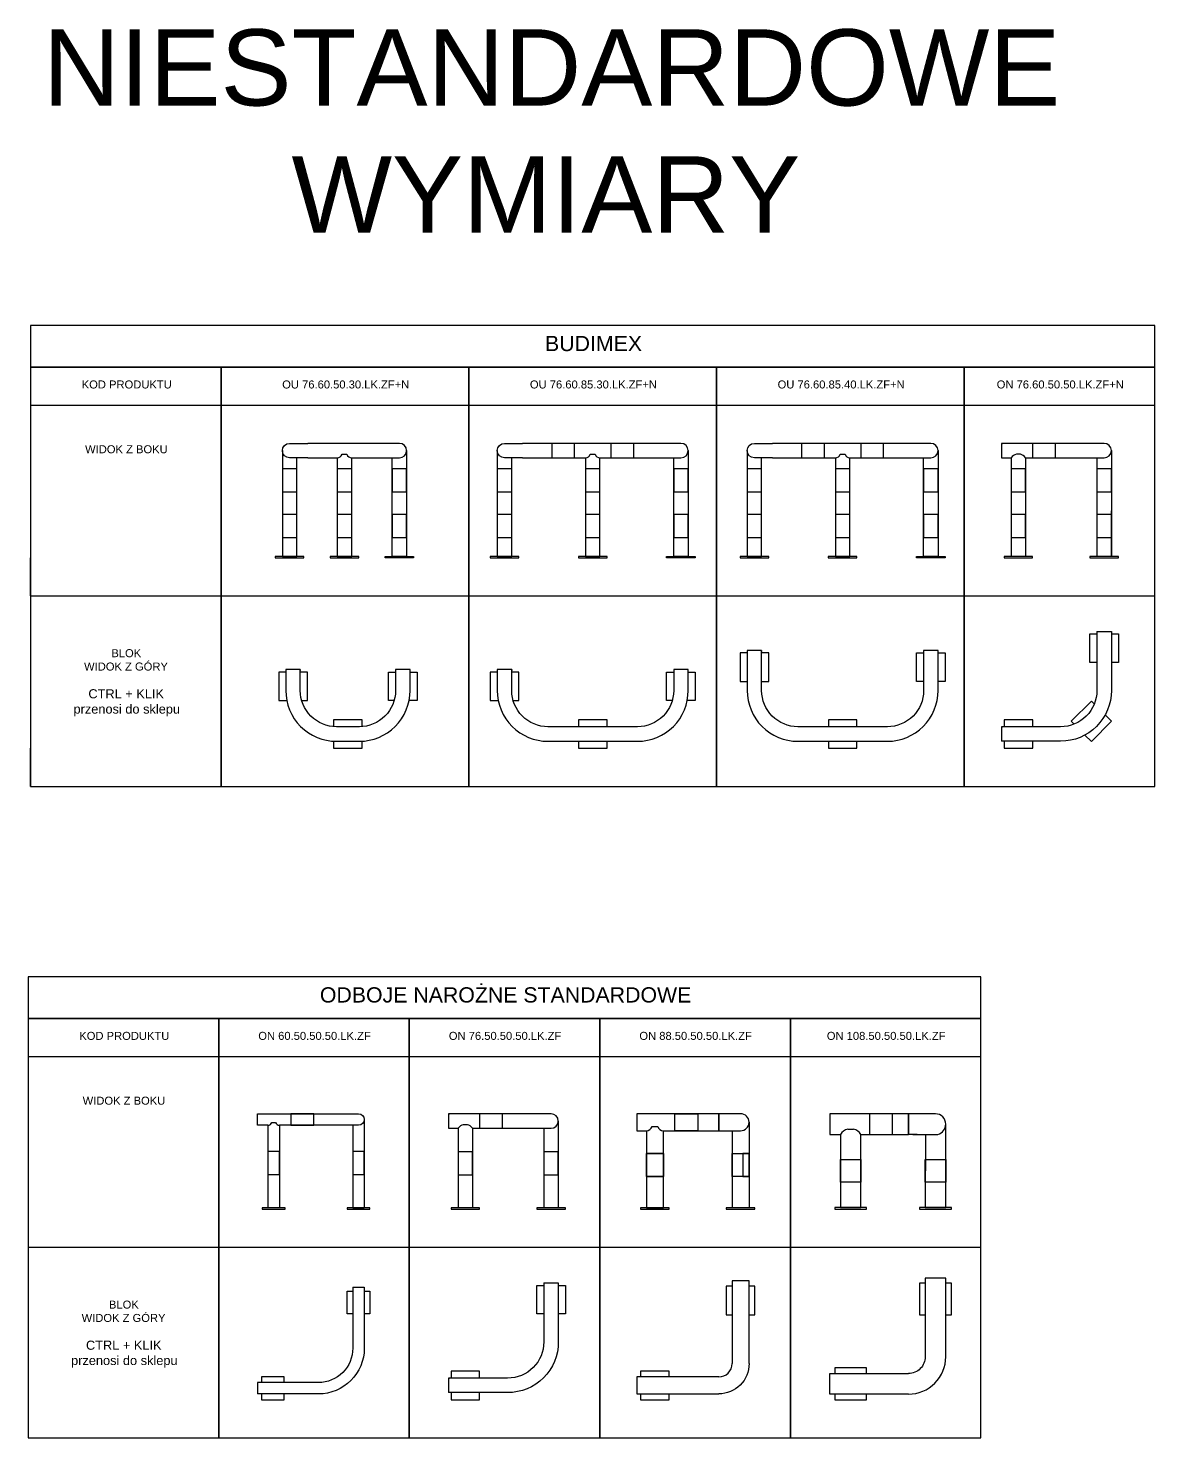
# Model space of a CAD drawing. Header units: millimetres. Extents: x 12058 to 45536, y -35768 to 10259.
# Drawn here: x 17525 to 23438, y -332 to 7064 of the extents above; entities that cross this region are included whole.
import ezdxf

# ---------------------------------------------------------------- set-up
doc = ezdxf.new("R2010")
doc.units = ezdxf.units.MM
for name, color, linetype in [('0 @ 1', 7, 'Continuous'), ('odboje_ Grupa-Stadnicki.pl', 7, 'Continuous'), ('odboje_ Grupa-Stadnicki.pl @ 1', 7, 'Continuous')]:
    doc.layers.add(name, color=color, linetype=linetype)
doc.styles.get("Standard").update_dxf_attribs({"font": 'arial.ttf'})

# ---------------------------------------------------------------- blocks, each defined once
blk = doc.blocks.new('ON 60.50.50.50.LK.ZF')
for p, q in [((180, 320), (240, 320)), ((180, 320), (180, 315)), ((-320, -180), (-320, -240))]:
    blk.add_line(p, q)
for points in [[(240, 320), (240, 0, -0.414214), (0, -240), (-320, -240)], [(180, 320), (180, 0, -0.414214), (0, -180), (-320, -180)]]:
    blk.add_lwpolyline(points, format="xyb")
for points in [[(180, 180), (150, 180), (150, 300), (180, 300)], [(240, 300), (270, 300), (270, 180), (240, 180)], [(-180, -180), (-180, -150), (-300, -150), (-300, -180)], [(-300, -240), (-300, -270), (-180, -270), (-180, -240)]]:
    blk.add_lwpolyline(points)
blk = doc.blocks.new('ON 76.50.50.50.LK.ZF')
for p, q in [((190, 310), (266.1, 310)), ((190, 310), (190, 305)), ((-310, -190), (-310, -266.1)), ((-310, -190), (-305, -190))]:
    blk.add_line(p, q)
for points in [[(190, 310), (190, 0, -0.414214), (0, -190), (-310, -190)], [(266.1, 310), (266.1, 0, -0.414214), (0, -266.1), (-310, -266.1)]]:
    blk.add_lwpolyline(points, format="xyb")
for points in [[(190, 146.9), (153, 146.9), (153, 296.9), (190, 296.9)], [(266.1, 296.9), (303, 296.9), (303, 146.9), (266.1, 146.9)], [(-146.9, -190), (-146.9, -153.1), (-296.9, -153.1), (-296.9, -190)], [(-296.9, -266.1), (-296.9, -303.1), (-146.9, -303.1), (-146.9, -266.1)]]:
    blk.add_lwpolyline(points)
blk = doc.blocks.new('ON 88.50.50.50.LK.ZF')
for points in [[(70, 405.5), (39.5, 405.5), (39.5, 255.5), (70, 255.5)], [(159, 0), (159, 435), (70, 435), (70, 0)], [(159, 255.5), (189.5, 255.5), (189.5, 405.5), (159, 405.5)], [(0, -70), (-430, -70), (-430, -159), (0, -159)], [(-260.5, -70), (-260.5, -39.5), (-410.5, -39.5), (-410.5, -70)], [(-410.5, -159), (-410.5, -189.5), (-260.5, -189.5), (-260.5, -159)]]:
    blk.add_lwpolyline(points)
for points in [[(0, -70, 0.414214), (70, 0)], [(159, 0, -0.414214), (0, -159)]]:
    blk.add_lwpolyline(points, format="xyb")
blk = doc.blocks.new('ON 108.50.50.50.LK.ZF')
for points in [[(88, 386.5), (58.5, 386.5), (58.5, 219.5), (88, 219.5)], [(196, 0), (196, 412), (88, 412), (88, 0)], [(196, 219.5), (225.5, 219.5), (225.5, 386.5), (196, 386.5)], [(-219.5, -88), (-219.5, -58.5), (-386.5, -58.5), (-386.5, -88)], [(0, -196), (0, -196), (-412, -196), (-412, -88), (0, -88)], [(-386.5, -196), (-386.5, -225.5), (-219.5, -225.5), (-219.5, -196)]]:
    blk.add_lwpolyline(points)
for points in [[(0, -196, 0.414214), (196, 0)], [(88, 0, -0.414214), (0, -88)]]:
    blk.add_lwpolyline(points, format="xyb")
blk = doc.blocks.new('OU 76.60.85.30.LK.ZF+N')
for p, q in [((-425, 263), (-425, 258)), ((425, 263), (425, 258))]:
    blk.add_line(p, q)
for points in [[(-501.1, 250), (-538, 250), (-538, 100), (-495.8, 100)], [(-417.4, 100), (-388, 100), (-388, 250), (-425, 250)], [(417.4, 100), (388, 100), (388, 250), (425, 250)], [(501.1, 250), (538, 250), (538, 100), (495.8, 100)], [(75, -37), (75, 0), (-75, 0), (-75, -37)], [(-75, -113.1), (-75, -150), (75, -150), (75, -113.1)]]:
    blk.add_lwpolyline(points)
blk.add_lwpolyline([(425, 263), (425, 153, -0.414214), (235, -37), (-235, -37), (-235, -37), (-235, -37, -0.414214), (-425, 153), (-425, 263), (-501.1, 263), (-501.1, 153, 0.414214), (-235, -113.1), (-235, -113.1), (235, -113.1, 0.414214), (501.1, 153), (501.1, 263)], format="xyb", close=True)
blk = doc.blocks.new('OU 76.60.85.40.LK.ZF+N')
for p, q in [((-425, 363), (-425, 358)), ((425, 363), (425, 358))]:
    blk.add_line(p, q)
for points in [[(-501.1, 350), (-538, 350), (-538, 200), (-501.1, 200)], [(-425, 200), (-388, 200), (-388, 350), (-425, 350)], [(425, 200), (388, 200), (388, 350), (425, 350)], [(501.1, 350), (538, 350), (538, 200), (501.1, 200)], [(75, -37), (75, 0), (-75, 0), (-75, -37)], [(-75, -113.1), (-75, -150), (75, -150), (75, -113.1)]]:
    blk.add_lwpolyline(points)
blk.add_lwpolyline([(425, 363), (425, 153, -0.414214), (235, -37), (-235, -37), (-235, -37), (-235, -37, -0.414214), (-425, 153), (-425, 363), (-501.1, 363), (-501.1, 153, 0.414214), (-235, -113.1), (-235, -113.1), (235, -113.1, 0.414214), (501.1, 153), (501.1, 363)], format="xyb", close=True)
blk = doc.blocks.new('ON 76.60.50.50.LK.ZF+N')
for p, q in [((190, 310), (266.1, 310)), ((190, 310), (190, 305)), ((161.3, -55.2), (176.5, -70.4)), ((267.3, -161.3), (233.6, -127.5)), ((-310, -190), (-310, -266.1)), ((-310, -190), (-305, -190)), ((70.4, -176.5), (55.2, -161.3)), ((127.5, -233.6), (161.3, -267.3))]:
    blk.add_line(p, q)
for points in [[(190, 310), (190, 0, -0.414214), (0, -190), (-310, -190)], [(266.1, 310), (266.1, 0, -0.414214), (0, -266.1), (-310, -266.1)]]:
    blk.add_lwpolyline(points, format="xyb")
for points in [[(190, 146.9), (153, 146.9), (153, 296.9), (190, 296.9)], [(266.1, 296.9), (303, 296.9), (303, 146.9), (266.1, 146.9)], [(176.5, -70.4), (161.3, -55.2), (55.2, -161.3), (70.4, -176.5)], [(127.5, -233.6), (161.3, -267.3), (267.3, -161.3), (233.6, -127.5)], [(-146.9, -190), (-146.9, -153.1), (-296.9, -153.1), (-296.9, -190)], [(-296.9, -266.1), (-296.9, -303.1), (-146.9, -303.1), (-146.9, -266.1)]]:
    blk.add_lwpolyline(points)
blk = doc.blocks.new('OU 76.60.50.30.LK.ZF+N')
for p, q in [((-250, 263), (-250, 258)), ((250, 263), (250, 258))]:
    blk.add_line(p, q)
for points in [[(-326.1, 250), (-363, 250), (-363, 100), (-320.8, 100)], [(-242.4, 100), (-213, 100), (-213, 250), (-250, 250)], [(242.4, 100), (213, 100), (213, 250), (250, 250)], [(326.1, 250), (363, 250), (363, 100), (320.8, 100)], [(75, -36.4), (75, 0), (-75, 0), (-75, -36.4)], [(-75, -112.6), (-75, -150), (75, -150), (75, -112.6)]]:
    blk.add_lwpolyline(points)
blk.add_lwpolyline([(250, 263), (250, 153, -0.414214), (60, -37), (-60, -37), (-60, -37), (-60, -37, -0.414214), (-250, 153), (-250, 263), (-326.1, 263), (-326.1, 153, 0.414214), (-60, -113.1), (-60, -113.1), (60, -113.1, 0.414214), (326.1, 153), (326.1, 263)], format="xyb", close=True)

msp = doc.modelspace()

# ---------------------------------------------------------------- linework, layer by layer
for p, q in [((23209.784, 4291.891), (23209.784, 4531.891)), ((17537.8, 4085.891), (17537.8, 4285.891)), ((17537.8, 3085.891), (17537.8, 3285.891))]:
    msp.add_line(p, q)
at = {"layer": 'odboje_ Grupa-Stadnicki.pl'}
for p, q in [((23437.8, 5285.891), (23437.8, 5503.891)), ((17537.8, 5085.891), (23437.8, 5085.891)), ((22633.684, 4885.891), (22633.684, 4809.891)), ((22633.684, 4885.891), (22638.684, 4885.891)), ((22633.684, 4885.891), (22638.684, 4885.891)), ((22683.684, 4809.891), (22683.684, 4291.891)), ((22759.684, 4809.891), (22759.684, 4291.891)), ((23133.684, 4809.891), (23133.684, 4291.891)), ((23209.784, 4847.891), (23209.784, 4291.891)), ((23209.784, 4291.891), (23133.684, 4291.891)), ((17537.8, 4085.891), (23437.8, 4085.891)), ((22525.091, 1867.891), (22525.091, 2085.891)), ((17525.091, 1667.891), (22525.091, 1667.891)), ((19288.602, 1337.891), (19288.602, 873.891)), ((19731.281, 1367.891), (19731.281, 1291.891)), ((19731.281, 1367.891), (19736.281, 1367.891)), ((19731.281, 1367.891), (19736.281, 1367.891)), ((18783.602, 1307.891), (18783.602, 873.891)), ((18783.602, 1307.891), (18783.602, 1157.891)), ((18843.602, 1307.891), (18843.602, 873.891)), ((19228.742, 1307.891), (19228.742, 873.891)), ((19781.281, 1291.891), (19781.281, 873.891)), ((19857.281, 1291.891), (19857.281, 873.891)), ((20231.281, 1291.891), (20231.281, 873.891)), ((20307.381, 1329.891), (20307.381, 873.891)), ((21219.517, 1278.891), (21219.517, 873.891)), ((21308.517, 1323.391), (21308.517, 873.891)), ((21826.797, 1286.891), (21856.797, 1286.891)), ((22191.207, 1259.891), (22144.797, 1259.891)), ((22168.002, 1259.891), (22299.207, 1259.891)), ((22233.604, 1259.891), (22232.797, 875.891)), ((19228.742, 873.891), (19287.848, 873.891)), ((20307.381, 873.891), (20231.281, 873.891)), ((21308.517, 873.891), (21219.517, 873.891)), ((21787.797, 875.891), (21895.797, 875.891)), ((22232.797, 875.891), (22340.797, 875.891)), ((17525.091, 667.891), (22525.091, 667.891))]:
    msp.add_line(p, q, dxfattribs=at)
for points in [[(17537.8, 5285.891), (23437.8, 5285.891), (23437.8, 5503.891), (17537.8, 5503.891)], [(17537.8, 3085.891), (18537.8, 3085.891), (18537.8, 5285.891), (17537.8, 5285.891)], [(18537.8, 3085.891), (19837.8, 3085.891), (19837.8, 5285.891), (18537.8, 5285.891)], [(19837.8, 3085.891), (21137.8, 3085.891), (21137.8, 5285.891), (19837.8, 5285.891)], [(21137.8, 3085.891), (22437.8, 3085.891), (22437.8, 5285.891), (21137.8, 5285.891)], [(22437.8, 3085.891), (23437.8, 3085.891), (23437.8, 5285.891), (22437.8, 5285.891)], [(20272.8, 4809.891), (20392.8, 4809.891), (20392.8, 4885.891), (20272.8, 4885.891)], [(20582.8, 4809.891), (20702.8, 4809.891), (20702.8, 4885.891), (20582.8, 4885.891)], [(21584.382, 4809.891), (21704.382, 4809.891), (21704.382, 4885.891), (21584.382, 4885.891)], [(21894.382, 4809.891), (22014.382, 4809.891), (22014.382, 4885.891), (21894.382, 4885.891)], [(22796.75, 4809.891), (22916.75, 4809.891), (22916.75, 4885.891), (22796.75, 4885.891)], [(18858.94, 4631.891), (18934.94, 4631.891), (18934.94, 4751.891), (18858.94, 4751.891)], [(19146.94, 4631.891), (19222.94, 4631.891), (19222.94, 4751.891), (19146.94, 4751.891)], [(19434.94, 4631.891), (19510.94, 4631.891), (19510.94, 4751.891), (19434.94, 4751.891)], [(19986.8, 4631.891), (20062.8, 4631.891), (20062.8, 4751.891), (19986.8, 4751.891)], [(20449.8, 4631.891), (20525.8, 4631.891), (20525.8, 4751.891), (20449.8, 4751.891)], [(20912.8, 4631.891), (20988.8, 4631.891), (20988.8, 4751.891), (20912.8, 4751.891)], [(21298.382, 4631.891), (21374.382, 4631.891), (21374.382, 4751.891), (21298.382, 4751.891)], [(21761.382, 4631.891), (21837.382, 4631.891), (21837.382, 4751.891), (21761.382, 4751.891)], [(22224.382, 4631.891), (22300.382, 4631.891), (22300.382, 4751.891), (22224.382, 4751.891)], [(22683.684, 4631.891), (22759.684, 4631.891), (22759.684, 4751.891), (22683.684, 4751.891)], [(23133.684, 4631.891), (23209.784, 4631.891), (23209.784, 4751.891), (23133.684, 4751.891)], [(18858.94, 4391.891), (18934.94, 4391.891), (18934.94, 4511.891), (18858.94, 4511.891)], [(19146.94, 4391.891), (19222.94, 4391.891), (19222.94, 4511.891), (19146.94, 4511.891)], [(19434.94, 4391.891), (19510.94, 4391.891), (19510.94, 4511.891), (19434.94, 4511.891)], [(19986.8, 4391.891), (20062.8, 4391.891), (20062.8, 4511.891), (19986.8, 4511.891)], [(20449.8, 4391.891), (20525.8, 4391.891), (20525.8, 4511.891), (20449.8, 4511.891)], [(20912.8, 4391.891), (20988.8, 4391.891), (20988.8, 4511.891), (20912.8, 4511.891)], [(21298.382, 4391.891), (21374.382, 4391.891), (21374.382, 4511.891), (21298.382, 4511.891)], [(21761.382, 4391.891), (21837.382, 4391.891), (21837.382, 4511.891), (21761.382, 4511.891)], [(22224.382, 4391.891), (22300.382, 4391.891), (22300.382, 4511.891), (22224.382, 4511.891)], [(22683.684, 4391.891), (22759.684, 4391.891), (22759.684, 4511.891), (22683.684, 4511.891)], [(23133.684, 4391.891), (23209.784, 4391.891), (23209.784, 4511.891), (23133.684, 4511.891)], [(18821.94, 4285.891), (18971.94, 4285.891), (18971.94, 4291.891), (18821.94, 4291.891)], [(19109.94, 4285.891), (19259.94, 4285.891), (19259.94, 4291.891), (19109.94, 4291.891)], [(19547.94, 4285.891), (19397.94, 4285.891), (19397.94, 4291.891), (19547.94, 4291.891)], [(19949.8, 4285.891), (20099.8, 4285.891), (20099.8, 4291.891), (19949.8, 4291.891)], [(20412.8, 4285.891), (20562.8, 4285.891), (20562.8, 4291.891), (20412.8, 4291.891)], [(21025.8, 4285.891), (20875.8, 4285.891), (20875.8, 4291.891), (21025.8, 4291.891)], [(21261.382, 4285.891), (21411.382, 4285.891), (21411.382, 4291.891), (21261.382, 4291.891)], [(21724.382, 4285.891), (21874.382, 4285.891), (21874.382, 4291.891), (21724.382, 4291.891)], [(22337.382, 4285.891), (22187.382, 4285.891), (22187.382, 4291.891), (22337.382, 4291.891)], [(22646.75, 4285.891), (22796.75, 4285.891), (22796.75, 4291.891), (22646.75, 4291.891)], [(23096.734, 4285.891), (23246.734, 4285.891), (23246.734, 4291.891), (23096.734, 4291.891)], [(17525.091, 1867.891), (22525.091, 1867.891), (22525.091, 2085.891), (17525.091, 2085.891)], [(17525.091, -332.109), (18525.091, -332.109), (18525.091, 1867.891), (17525.091, 1867.891)], [(18525.091, -332.109), (19525.091, -332.109), (19525.091, 1867.891), (18525.091, 1867.891)], [(19525.091, -332.109), (20525.091, -332.109), (20525.091, 1867.891), (19525.091, 1867.891)], [(20525.091, -332.109), (21525.091, -332.109), (21525.091, 1867.891), (20525.091, 1867.891)], [(21525.091, -332.109), (22525.091, -332.109), (22525.091, 1867.891), (21525.091, 1867.891)], [(19023.602, 1307.868), (19023.602, 1367.914), (18903.602, 1367.914), (18903.602, 1307.868)], [(19894.347, 1291.891), (20014.347, 1291.891), (20014.347, 1367.891), (19894.347, 1367.891)], [(20919.517, 1367.841), (21039.517, 1367.841), (21039.517, 1278.941), (20919.517, 1278.941)], [(21941.297, 1259.891), (22061.297, 1259.891), (22061.297, 1367.891), (21941.297, 1367.891)], [(18843.602, 1169.891), (18783.602, 1169.891), (18783.602, 1049.891), (18843.602, 1049.891)], [(19288.602, 1169.891), (19228.602, 1169.891), (19228.602, 1049.891), (19288.602, 1049.891)], [(19781.281, 1047.891), (19857.281, 1047.891), (19857.281, 1167.891), (19781.281, 1167.891)], [(20231.281, 1047.891), (20307.381, 1047.891), (20307.381, 1167.891), (20231.281, 1167.891)], [(20769.567, 1158.891), (20858.467, 1158.891), (20858.467, 1038.891), (20769.567, 1038.891)], [(21219.517, 1158.891), (21308.467, 1158.891), (21308.467, 1038.891), (21219.517, 1038.891)], [(21787.797, 1128.891), (21895.797, 1128.891), (21895.797, 1008.891), (21787.797, 1008.891)], [(22232.797, 1128.891), (22340.797, 1128.891), (22340.797, 1008.891), (22232.797, 1008.891)], [(18753.602, 867.891), (18873.602, 867.891), (18873.602, 873.891), (18753.602, 873.891)], [(19198.295, 867.891), (19318.295, 867.891), (19318.295, 873.891), (19198.295, 873.891)], [(19744.347, 867.891), (19894.347, 867.891), (19894.347, 873.891), (19744.347, 873.891)], [(20194.331, 867.891), (20344.331, 867.891), (20344.331, 873.891), (20194.331, 873.891)], [(20739.017, 867.891), (20889.017, 867.891), (20889.017, 873.891), (20739.017, 873.891)], [(21189.017, 867.891), (21339.017, 867.891), (21339.017, 873.891), (21189.017, 873.891)], [(21758.297, 867.891), (21925.297, 867.891), (21925.297, 875.891), (21758.297, 875.891)], [(22203.297, 867.891), (22370.297, 867.891), (22370.297, 875.891), (22203.297, 875.891)]]:
    msp.add_lwpolyline(points, close=True, dxfattribs=at)
for points in [[(18991.94, 4809.891), (18896.94, 4809.891, -0.41421356), (18858.94, 4847.891), (18858.94, 4847.891, -0.41421356), (18896.94, 4885.891), (18991.94, 4885.891)], [(19377.94, 4809.891), (19472.94, 4809.891, 0.41421356), (19510.94, 4847.891), (19510.94, 4847.891, 0.41421356), (19472.94, 4885.891), (19377.94, 4885.891)], [(20119.8, 4809.891), (20024.8, 4809.891, -0.41421356), (19986.8, 4847.891), (19986.8, 4847.891, -0.41421356), (20024.8, 4885.891), (20119.8, 4885.891)], [(20855.8, 4809.891), (20950.8, 4809.891, 0.41421356), (20988.8, 4847.891), (20988.8, 4847.891, 0.41421356), (20950.8, 4885.891), (20855.8, 4885.891)], [(21431.382, 4809.891), (21336.382, 4809.891, -0.41421356), (21298.382, 4847.891), (21298.382, 4847.891, -0.41421356), (21336.382, 4885.891), (21431.382, 4885.891)], [(22167.382, 4809.891), (22262.382, 4809.891, 0.41421356), (22300.382, 4847.891), (22300.382, 4847.891, 0.41421356), (22262.382, 4885.891), (22167.382, 4885.891)], [(23066.873, 4809.891), (23171.784, 4809.891, 0.41421356), (23209.784, 4847.891), (23209.784, 4847.891, 0.41421356), (23171.784, 4885.891), (22633.684, 4885.891)], [(19146.94, 4809.891, 0.32606083), (19172.274, 4828.891), (19197.607, 4828.891, 0.32606083), (19222.94, 4809.891)], [(20449.8, 4809.891, 0.32606083), (20475.133, 4828.891), (20500.467, 4828.891, 0.32606083), (20525.8, 4809.891)], [(21761.382, 4809.891, 0.32606083), (21786.715, 4828.891), (21812.049, 4828.891, 0.32606083), (21837.382, 4809.891)], [(22759.684, 4809.891, 0.19030976), (22732.239, 4828.891), (22711.128, 4828.891, 0.19030976), (22683.684, 4809.891)], [(18783.602, 1307.891), (18728.765, 1307.891), (18728.765, 1367.891), (19258.602, 1367.891, -0.41421356), (19288.602, 1337.891), (19288.602, 1337.891, -0.41421356), (19258.602, 1307.891), (18843.602, 1307.891)], [(20164.47, 1291.891), (20269.381, 1291.891, 0.41421356), (20307.381, 1329.891), (20307.381, 1329.891, 0.41421356), (20269.381, 1367.891), (19731.281, 1367.891)], [(22299.207, 1259.891, 0.32458406), (22340.797, 1313.891), (22340.797, 1313.891, 0.41421356), (22286.797, 1367.891), (22144.797, 1367.891), (22144.797, 1259.891)], [(18783.602, 1307.891, 0.32606083), (18803.602, 1322.891), (18823.602, 1322.891, 0.32606083), (18843.602, 1307.891)], [(19857.281, 1291.891, 0.19030976), (19829.836, 1310.891), (19808.725, 1310.891, 0.19030976), (19781.281, 1291.891)], [(20769.517, 1278.891, 0.32606083), (20799.184, 1301.141), (20828.851, 1301.141, 0.32606083), (20858.517, 1278.891)]]:
    msp.add_lwpolyline(points, format="xyb", dxfattribs=at)
for points in [[(19377.94, 4885.891), (18991.94, 4885.891)], [(20855.8, 4885.891), (20119.8, 4885.891)], [(22167.382, 4885.891), (21431.382, 4885.891)], [(18858.94, 4847.891), (18858.94, 4291.891), (18934.94, 4291.891), (18934.94, 4809.891)], [(18991.94, 4809.891), (19146.94, 4809.891)], [(19146.94, 4809.891), (19146.94, 4291.891), (19222.94, 4291.891), (19222.94, 4809.891)], [(19222.94, 4809.891), (19377.94, 4809.891)], [(19510.94, 4847.891), (19510.94, 4291.891), (19434.94, 4291.891), (19434.94, 4809.891)], [(19986.8, 4847.891), (19986.8, 4291.891), (20062.8, 4291.891), (20062.8, 4809.891)], [(20119.8, 4809.891), (20449.8, 4809.891)], [(20449.8, 4809.891), (20449.8, 4291.891), (20525.8, 4291.891), (20525.8, 4809.891)], [(20525.8, 4809.891), (20855.8, 4809.891)], [(20988.8, 4847.891), (20988.8, 4291.891), (20912.8, 4291.891), (20912.8, 4809.891)], [(21298.382, 4847.891), (21298.382, 4291.891), (21374.382, 4291.891), (21374.382, 4809.891)], [(21431.382, 4809.891), (21761.382, 4809.891)], [(21761.382, 4809.891), (21761.382, 4291.891), (21837.382, 4291.891), (21837.382, 4809.891)], [(21837.382, 4809.891), (22167.382, 4809.891)], [(22300.382, 4847.891), (22300.382, 4291.891), (22224.382, 4291.891), (22224.382, 4809.891)], [(22633.684, 4809.891), (22683.684, 4809.891)], [(22759.684, 4809.891), (23066.873, 4809.891)], [(20858.517, 1278.891), (21149.517, 1278.891), (21149.517, 1367.891), (20719.517, 1367.891), (20719.517, 1278.891), (20769.517, 1278.891)], [(21895.797, 1259.891), (22144.797, 1259.891), (22144.797, 1367.891), (21732.797, 1367.891), (21732.797, 1259.891), (21787.797, 1259.891)], [(19731.281, 1291.891), (19781.281, 1291.891)], [(19857.281, 1291.891), (20164.47, 1291.891)], [(20769.517, 1278.891), (20769.517, 873.891), (20858.517, 873.891), (20858.517, 1278.891)], [(21787.797, 1259.891), (21787.797, 875.891)], [(21895.797, 875.891), (21895.797, 1259.891)], [(22340.797, 875.891), (22340.797, 1313.891)]]:
    msp.add_lwpolyline(points, dxfattribs=at)
at = {"layer": 'odboje_ Grupa-Stadnicki.pl', "color": 251}
for points in [[(20919.517, 1278.941), (20919.517, 1367.841), (21039.517, 1367.841), (21039.517, 1278.941)], [(20769.567, 1038.891), (20858.467, 1038.891), (20858.467, 1158.891), (20769.567, 1158.891)], [(21274.931, 1038.891), (21308.467, 1038.891), (21308.467, 1158.891), (21274.931, 1158.891)]]:
    msp.add_lwpolyline(points, close=True, dxfattribs=at)
at = {"layer": 'odboje_ Grupa-Stadnicki.pl'}
msp.add_lwpolyline([(21149.517, 1278.891), (21264.017, 1278.891, 0.41421356), (21308.517, 1323.391), (21308.517, 1323.391, 0.41421356), (21264.017, 1367.891), (21149.517, 1367.891)], format="xyb", close=True, dxfattribs=at)
for centre, start, end in [((21841.481, 1224.014), 103.1449618, 146.2453453), ((21842.114, 1224.014), 33.7546547, 76.8550382)]:
    msp.add_arc(centre, 64.569, start, end, dxfattribs=at)

# ---------------------------------------------------------------- block references
at = {"layer": '0 @ 1'}
for name, p in [('ON 76.60.50.50.LK.ZF+N', (22943.684, 3588.941)), ('OU 76.60.85.40.LK.ZF+N', (21799.432, 3435.891)), ('OU 76.60.50.30.LK.ZF+N', (19203.117, 3435.891)), ('OU 76.60.85.30.LK.ZF+N', (20487.85, 3435.891))]:
    msp.add_blockref(name, p, dxfattribs=at)
at = {"layer": 'odboje_ Grupa-Stadnicki.pl @ 1'}
for name, p in [('ON 60.50.50.50.LK.ZF', (19048.765, 137.891)), ('ON 76.50.50.50.LK.ZF', (20041.281, 170.941)), ('ON 88.50.50.50.LK.ZF', (21149.517, 57.391)), ('ON 108.50.50.50.LK.ZF', (22144.797, 93.391))]:
    msp.add_blockref(name, p, dxfattribs=at)

# ---------------------------------------------------------------- texts
at = {"layer": 'odboje_ Grupa-Stadnicki.pl', "attachment_point": 1}
for s, width, gutter_width, heights, insert, char_height in [('\\pi-133.7;NIESTANDARDOWE\\P\\pi1170.7;WYMIARY{\\H1.0044x; }', 5000, 0, [1246.069], (17736.606, 7058.299), 400), ('\\pi2699.8;BUDIMEX', 5900, 0, [573.659], (17537.8, 5449.92), 80), ('\\P\\pi268.17;KOD PRODUKTU', 1000, 1, [200], (17537.8, 5285.891), 42), ('\\P\\pi320.35;OU 76.60.50.30.LK.ZF+N', 1300, 1, [200], (18537.8, 5285.891), 42), ('\\P\\pi320.35;OU 76.60.85.30.LK.ZF+N', 1300, 1, [200], (19837.8, 5285.891), 42), ('\\P\\pi320.35;OU 76.60.85.40.LK.ZF+N', 1300, 1, [200], (21137.8, 5285.891), 42), ('\\P\\pi170.35;ON 76.60.50.50.LK.ZF+N', 1000, 1, [200], (22437.8, 5285.891), 42), ('\\P\\pi500;\\P\\P\\pi285.95;WIDOK Z BOKU', 1000, 1, [395.679], (17537.8, 5085.891), 42), ('\\P\\pi500;\\P\\P\\P\\pi423.94;BLOK\\P\\pi280.56;WIDOK Z GÓRY\\P\\pi500;\\P\\pi303.28;{\\H1.1429x;CTRL + KLIK \\P\\pi225.04;przenosi do sklepu\\H1.0459x; }', 1000, 1, [907.285], (17537.8, 4085.891), 42), ('\\pi1530.8;ODBOJE NAROŻNE STANDARDOWE', 5000, 0, [573.659], (17525.091, 2031.92), 80), ('\\P\\pi268.17;KOD PRODUKTU', 1000, 1, [200], (17525.091, 1867.891), 42), ('\\P\\pi207.6;ON 60.50.50.50.LK.ZF', 1000, 1, [200], (18525.091, 1867.891), 42), ('\\P\\pi207.6;ON 76.50.50.50.LK.ZF', 1000, 1, [200], (19525.091, 1867.891), 42), ('\\P\\pi207.6;ON 88.50.50.50.LK.ZF', 1000, 1, [200], (20525.091, 1867.891), 42), ('\\P\\pi191.29;ON 108.50.50.50.LK.ZF', 1000, 1, [200], (21525.091, 1867.891), 42), ('\\P\\pi500;\\P\\P\\pi285.95;WIDOK Z BOKU', 1000, 1, [395.679], (17525.091, 1667.891), 42), ('\\P\\pi500;\\P\\P\\P\\pi423.94;BLOK\\P\\pi280.56;WIDOK Z GÓRY\\P\\pi500;\\P\\pi303.28;{\\H1.1429x;CTRL + KLIK \\P\\pi225.04;przenosi do sklepu\\H1.0459x; }', 1000, 1, [907.285], (17525.091, 667.891), 42)]:
    msp.add_mtext_dynamic_manual_height_columns(s, width=width, gutter_width=gutter_width, heights=heights, dxfattribs=dict(at, insert=insert, char_height=char_height))

doc.saveas('drawing.dxf')
